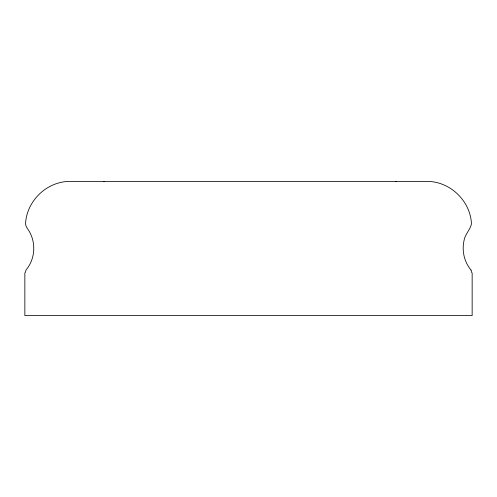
<?xml version="1.0" encoding="UTF-8"?>
<svg xmlns="http://www.w3.org/2000/svg" width="497" height="497" viewBox="0 0 497 497"><rect width="100%" height="100%" fill="white"/><g stroke="black" fill="none" stroke-linecap="round" stroke-linejoin="round"><path stroke-width="0.75" d="M396.159 181.405L395.668 181.492L396.345 181.405M103.767 181.405L104.65 181.492M471.1 270.12L471.404 271.965L472.15 273.002L472.15 315.595L24.85 315.595L24.85 273.002L25.596 271.965L25.9 270.12C34.498 260.105 36.151 245.251 30.354 233.46C29.068 230.142 25.757 227.508 25.533 223.836C26.589 200.987 46.687 181.554 69.58 181.405L426.774 181.405C449.909 181.212 470.411 200.745 471.467 223.836C470.292 229.875 464.807 234.429 463.981 240.79C461.75 251.047 464.291 262.074 471.1 270.12"/></g></svg>
